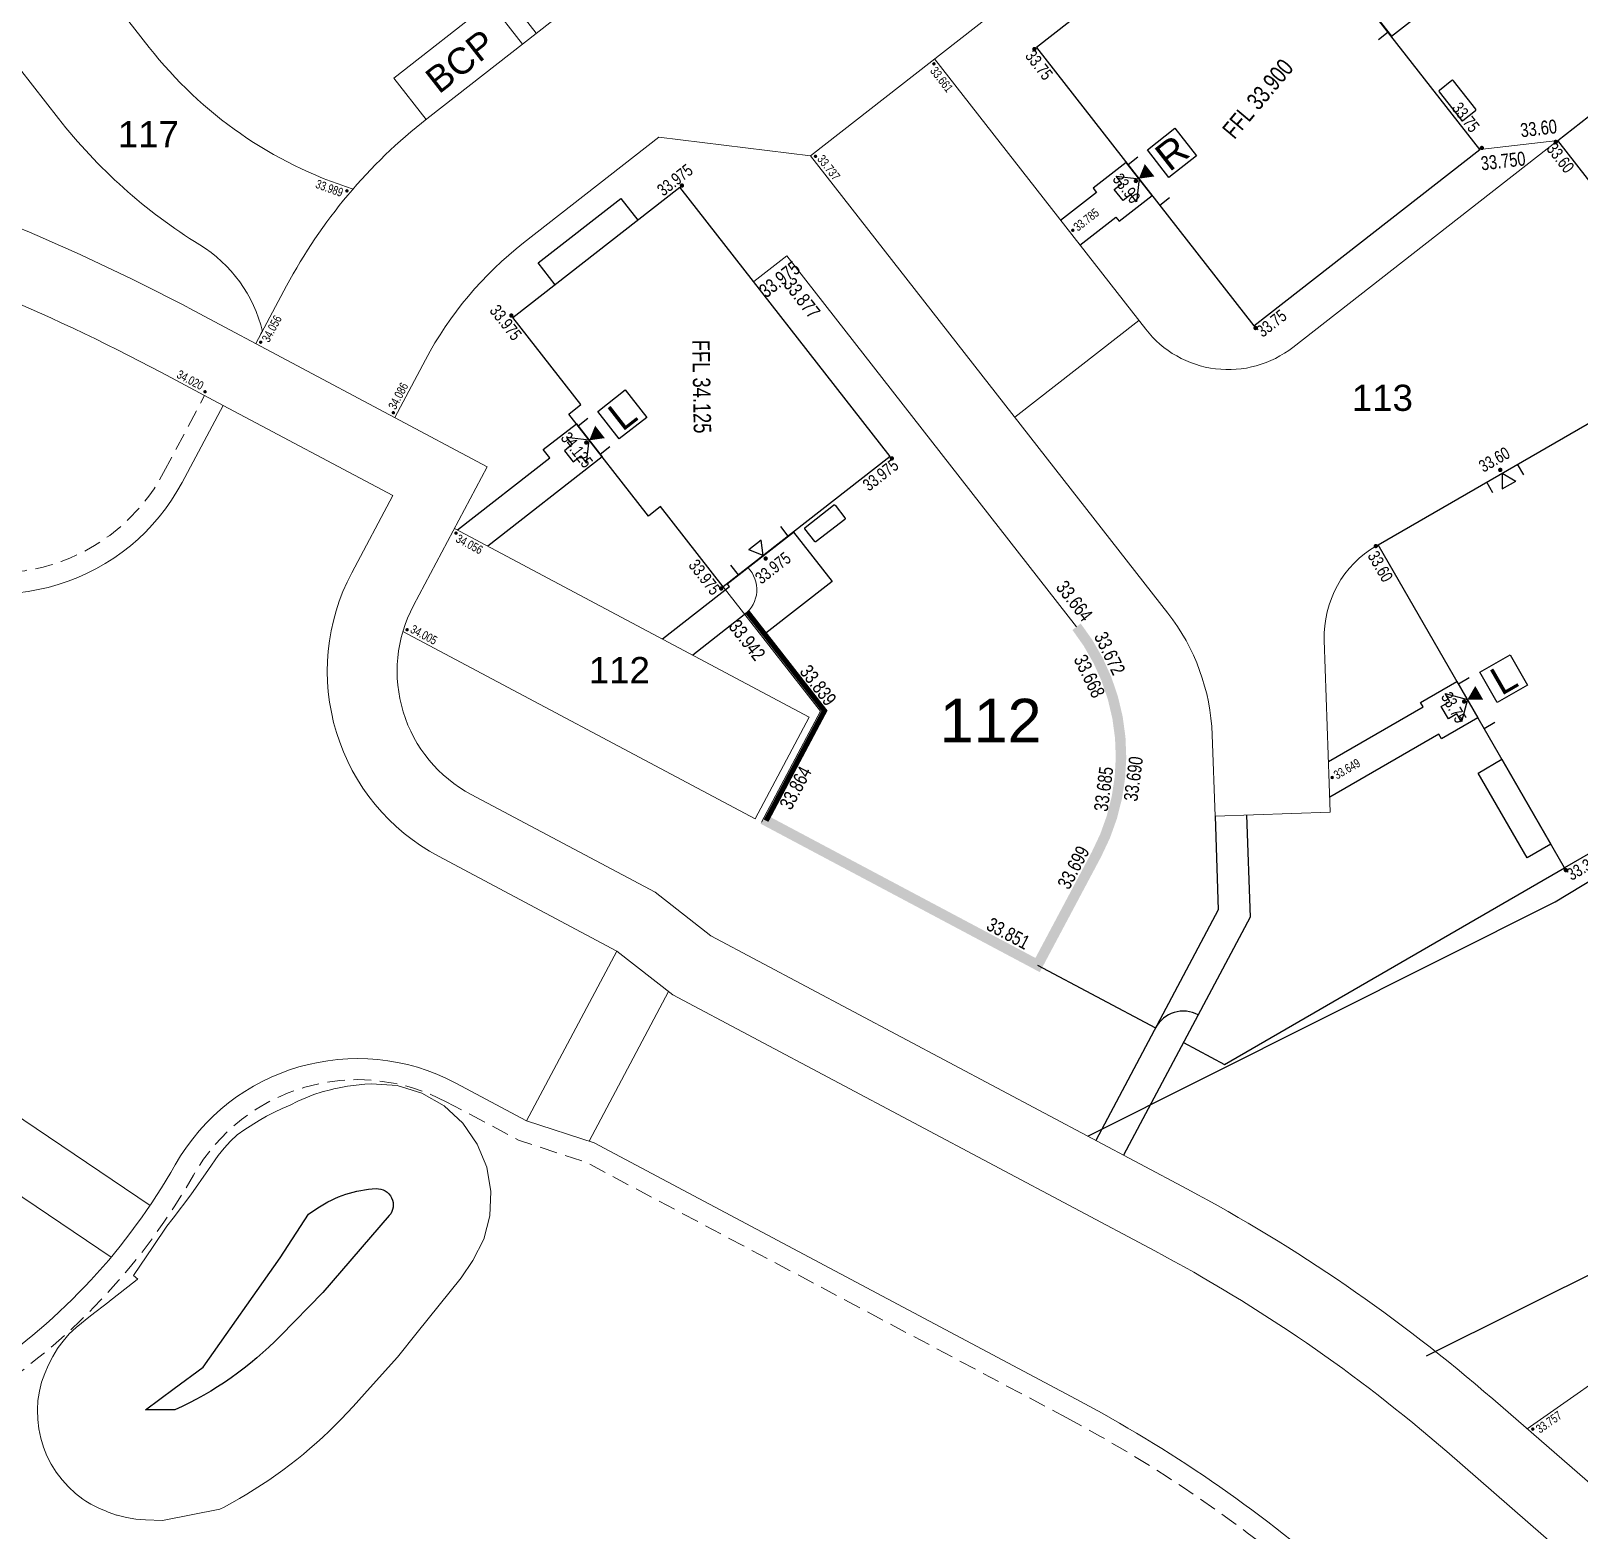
# Model space of a CAD drawing. Header units: metres. Extents: x 337936 to 338610, y 373199 to 374026.
# Drawn here: x 338038.3 to 338082.6, y 373836.73 to 373879.64 of the extents above; entities that cross this region are included whole.
import ezdxf

# ---------------------------------------------------------------- set-up
doc = ezdxf.new("R2010")
doc.units = ezdxf.units.M
doc.linetypes.add('DASHED', pattern=[0.75, 0.5, -0.25])
doc.layers.get('Defpoints').update_dxf_attribs({"color": 252})
for name, color, linetype in [('A-WH_HT-Access-Main', 252, 'Continuous'), ('A-WH_HT-Services-ASHP', 252, 'Continuous'), ('A-WH_HT-Wall-Structure', 252, 'Continuous'), ('DGL-Paths', 252, 'Continuous'), ('EARTHWORKS', 252, 'Continuous'), ('EXTERNAL_WORKS_BACK_OF_FOOTWAY_LEVELS', 7, 'Continuous'), ('HOUSE_EXTERNAL_LEVELS', 7, 'Continuous'), ('HOUSE_SLAB_LEVEL', 7, 'Continuous'), ('PLOT_BOUNDARY_ANNOTATION', 7, 'Continuous')]:
    doc.layers.add(name, color=color, linetype=linetype)
doc.layers.add('A-WH_HT-Wall-Door Openings', color=252, linetype='Continuous', plot=False)
for name, color, linetype, lineweight in [('Basin Adoption Boundary', 252, 'Continuous', 0), ('DGL_BT Gates', 252, 'Continuous', 9), ('DGL_BT-1.2m Metal Railings', 252, 'Continuous', 25), ('DGL_BT-Screen Fence', 252, 'FENCELINE2', 9), ('DGL_BT-Screen Pier Wall + Panels', 252, 'DASHED', 9), ('DGL_BT-Screen Wall', 252, 'Continuous', 9), ('DGL_DRIVE', 252, 'Continuous', 9), ('DGL_Footpath', 252, 'Continuous', 9), ('DGL_Plot Parking', 252, 'Continuous', 9), ('DGL_PlotNo', 252, 'Continuous', 9), ('DGL_ROAD_KERBLINE', 252, 'Continuous', 9), ('DGL_VERGE', 252, 'DASHED', 9)]:
    doc.layers.add(name, color=color, linetype=linetype, lineweight=lineweight)
doc.layers.add('HOUSE_DOORS', color=3, linetype='Continuous', true_color=0x00ff00)
doc.styles.add('AnnotativeArial', font='arial.ttf', dxfattribs={"height": 2})
doc.styles.add('ESTROAD', font='arial.ttf', dxfattribs={"width": 0.75})
doc.styles.get("Standard").update_dxf_attribs({"font": 'arial.ttf'})
doc.linetypes.add('FENCELINE2', pattern='A,6.35,-2.54,[132,ltypeshp.shx,S=2.54,R=0,X=-2.54,Y=0],-2.54,25.4', length=36.83)

msp = doc.modelspace()

# ---------------------------------------------------------------- hatches: boundary and pattern name
at = {"layer": 'EXTERNAL_WORKS_BACK_OF_FOOTWAY_LEVELS'}
h = msp.add_hatch(color=256, dxfattribs=at)
edge = h.paths.add_edge_path(flags=17)
edge.add_ellipse((338064.14, 373878.695), major_axis=(0.0354, 0.0354), ratio=1, start_angle=45, end_angle=225, ccw=False)
edge.add_ellipse((338064.14, 373878.695), major_axis=(0.0354, 0.0354), ratio=1, start_angle=225, end_angle=405, ccw=False)
h = msp.add_hatch(color=256, dxfattribs=at)
edge = h.paths.add_edge_path(flags=17)
edge.add_ellipse((338060.752, 373876.048), major_axis=(0.0354, 0.0354), ratio=1, start_angle=45, end_angle=225, ccw=False)
edge.add_ellipse((338060.752, 373876.048), major_axis=(0.0354, 0.0354), ratio=1, start_angle=225, end_angle=405, ccw=False)
h = msp.add_hatch(color=256, dxfattribs=at)
edge = h.paths.add_edge_path(flags=17)
edge.add_ellipse((338047.341, 373875.059), major_axis=(0.0354, 0.0354), ratio=1, start_angle=45, end_angle=225, ccw=False)
edge.add_ellipse((338047.341, 373875.059), major_axis=(0.0354, 0.0354), ratio=1, start_angle=225, end_angle=405, ccw=False)
h = msp.add_hatch(color=256, dxfattribs=at)
edge = h.paths.add_edge_path(flags=17)
edge.add_ellipse((338068.116, 373873.932), major_axis=(0.0354, 0.0354), ratio=1, start_angle=45, end_angle=225, ccw=False)
edge.add_ellipse((338068.116, 373873.932), major_axis=(0.0354, 0.0354), ratio=1, start_angle=225, end_angle=405, ccw=False)
h = msp.add_hatch(color=256, dxfattribs=at)
edge = h.paths.add_edge_path(flags=17)
edge.add_ellipse((338044.874, 373870.728), major_axis=(0.0354, 0.0354), ratio=1, start_angle=45, end_angle=225, ccw=False)
edge.add_ellipse((338044.874, 373870.728), major_axis=(0.0354, 0.0354), ratio=1, start_angle=225, end_angle=405, ccw=False)
h = msp.add_hatch(color=256, dxfattribs=at)
edge = h.paths.add_edge_path(flags=17)
edge.add_ellipse((338043.281, 373869.31), major_axis=(0.0354, 0.0354), ratio=1, start_angle=45, end_angle=225, ccw=False)
edge.add_ellipse((338043.281, 373869.31), major_axis=(0.0354, 0.0354), ratio=1, start_angle=225, end_angle=405, ccw=False)
h = msp.add_hatch(color=256, dxfattribs=at)
edge = h.paths.add_edge_path(flags=17)
edge.add_ellipse((338048.671, 373868.709), major_axis=(0.0354, 0.0354), ratio=1, start_angle=45, end_angle=225, ccw=False)
edge.add_ellipse((338048.671, 373868.709), major_axis=(0.0354, 0.0354), ratio=1, start_angle=225, end_angle=405, ccw=False)
h = msp.add_hatch(color=256, dxfattribs=at)
edge = h.paths.add_edge_path(flags=17)
edge.add_ellipse((338050.463, 373865.264), major_axis=(0.0354, 0.0354), ratio=1, start_angle=45, end_angle=225, ccw=False)
edge.add_ellipse((338050.463, 373865.264), major_axis=(0.0354, 0.0354), ratio=1, start_angle=225, end_angle=405, ccw=False)
h = msp.add_hatch(color=256, dxfattribs=at)
edge = h.paths.add_edge_path(flags=17)
edge.add_ellipse((338049.064, 373862.498), major_axis=(0.0354, 0.0354), ratio=1, start_angle=45, end_angle=225, ccw=False)
edge.add_ellipse((338049.064, 373862.498), major_axis=(0.0354, 0.0354), ratio=1, start_angle=225, end_angle=405, ccw=False)
h = msp.add_hatch(color=256, dxfattribs=at)
edge = h.paths.add_edge_path(flags=17)
edge.add_ellipse((338075.538, 373858.27), major_axis=(0.0354, 0.0354), ratio=1, start_angle=45, end_angle=225, ccw=False)
edge.add_ellipse((338075.538, 373858.27), major_axis=(0.0354, 0.0354), ratio=1, start_angle=225, end_angle=405, ccw=False)
h = msp.add_hatch(color=256, dxfattribs=at)
edge = h.paths.add_edge_path(flags=17)
edge.add_ellipse((338081.28, 373839.621), major_axis=(0.0354, 0.0354), ratio=1, start_angle=45, end_angle=225, ccw=False)
edge.add_ellipse((338081.28, 373839.621), major_axis=(0.0354, 0.0354), ratio=1, start_angle=225, end_angle=405, ccw=False)
at = {"layer": 'HOUSE_DOORS'}
for points in [[(338070.007, 373875.409), (338070.176, 373875.826), (338070.453, 373875.472)], [(338054.278, 373867.921), (338054.447, 373868.338), (338054.724, 373867.983)], [(338079.41, 373860.5), (338079.635, 373860.889), (338079.86, 373860.5)]]:
    msp.add_hatch(color=256, dxfattribs=at).paths.add_polyline_path(points, flags=17)
at = {"layer": 'HOUSE_EXTERNAL_LEVELS'}
h = msp.add_hatch(color=256, dxfattribs=at)
edge = h.paths.add_edge_path(flags=17)
edge.add_ellipse((338067.017, 373879.118), major_axis=(-0.0448, 0.0448), ratio=1, start_angle=-97, end_angle=83, ccw=False)
edge.add_ellipse((338067.017, 373879.118), major_axis=(-0.0448, 0.0448), ratio=1, start_angle=83, end_angle=263, ccw=False)
h = msp.add_hatch(color=256, dxfattribs=at)
edge = h.paths.add_edge_path(flags=17)
edge.add_ellipse((338081.938, 373876.459), major_axis=(-0.0448, 0.0448), ratio=1, start_angle=-97, end_angle=83, ccw=False)
edge.add_ellipse((338081.938, 373876.459), major_axis=(-0.0448, 0.0448), ratio=1, start_angle=83, end_angle=263, ccw=False)
h = msp.add_hatch(color=256, dxfattribs=at)
edge = h.paths.add_edge_path(flags=17)
edge.add_ellipse((338079.823, 373876.287), major_axis=(-0.0448, 0.0448), ratio=1, start_angle=83, end_angle=263, ccw=False)
edge.add_ellipse((338079.823, 373876.287), major_axis=(-0.0448, 0.0448), ratio=1, start_angle=-97, end_angle=83, ccw=False)
h = msp.add_hatch(color=256, dxfattribs=at)
edge = h.paths.add_edge_path(flags=17)
edge.add_ellipse((338056.931, 373875.21), major_axis=(0.0448, 0.0448), ratio=1, start_angle=83, end_angle=263, ccw=False)
edge.add_ellipse((338056.931, 373875.21), major_axis=(0.0448, 0.0448), ratio=1, start_angle=263, end_angle=443, ccw=False)
h = msp.add_hatch(color=256, dxfattribs=at)
edge = h.paths.add_edge_path(flags=17)
edge.add_ellipse((338069.922, 373875.342), major_axis=(0.0448, 0.0448), ratio=1, start_angle=263, end_angle=443, ccw=False)
edge.add_ellipse((338069.922, 373875.342), major_axis=(0.0448, 0.0448), ratio=1, start_angle=83, end_angle=263, ccw=False)
h = msp.add_hatch(color=256, dxfattribs=at)
edge = h.paths.add_edge_path(flags=17)
edge.add_ellipse((338052.049, 373871.489), major_axis=(-0.0448, 0.0448), ratio=1, start_angle=83, end_angle=263, ccw=False)
edge.add_ellipse((338052.049, 373871.489), major_axis=(-0.0448, 0.0448), ratio=1, start_angle=-97, end_angle=83, ccw=False)
h = msp.add_hatch(color=256, dxfattribs=at)
edge = h.paths.add_edge_path(flags=17)
edge.add_ellipse((338073.347, 373871.134), major_axis=(0.0448, 0.0448), ratio=1, start_angle=83, end_angle=263, ccw=False)
edge.add_ellipse((338073.347, 373871.134), major_axis=(0.0448, 0.0448), ratio=1, start_angle=263, end_angle=443, ccw=False)
h = msp.add_hatch(color=256, dxfattribs=at)
edge = h.paths.add_edge_path(flags=17)
edge.add_ellipse((338054.193, 373867.854), major_axis=(0.0448, 0.0448), ratio=1, start_angle=263, end_angle=443, ccw=False)
edge.add_ellipse((338054.193, 373867.854), major_axis=(0.0448, 0.0448), ratio=1, start_angle=83, end_angle=263, ccw=False)
h = msp.add_hatch(color=256, dxfattribs=at)
edge = h.paths.add_edge_path(flags=17)
edge.add_ellipse((338062.938, 373867.402), major_axis=(0.0448, 0.0448), ratio=1, start_angle=263, end_angle=443, ccw=False)
edge.add_ellipse((338062.938, 373867.402), major_axis=(0.0448, 0.0448), ratio=1, start_angle=83, end_angle=263, ccw=False)
h = msp.add_hatch(color=256, dxfattribs=at)
edge = h.paths.add_edge_path(flags=17)
edge.add_ellipse((338080.35, 373867.073), major_axis=(0.0448, 0.0448), ratio=1, start_angle=165, end_angle=345, ccw=False)
edge.add_ellipse((338080.35, 373867.073), major_axis=(0.0448, 0.0448), ratio=1, start_angle=-15, end_angle=165, ccw=False)
h = msp.add_hatch(color=256, dxfattribs=at)
edge = h.paths.add_edge_path(flags=17)
edge.add_ellipse((338076.789, 373864.892), major_axis=(0.0448, 0.0448), ratio=1, start_angle=-15, end_angle=165, ccw=False)
edge.add_ellipse((338076.789, 373864.892), major_axis=(0.0448, 0.0448), ratio=1, start_angle=165, end_angle=345, ccw=False)
h = msp.add_hatch(color=256, dxfattribs=at)
edge = h.paths.add_edge_path(flags=17)
edge.add_ellipse((338059.327, 373864.536), major_axis=(-0.0448, 0.0448), ratio=1, start_angle=-97, end_angle=83, ccw=False)
edge.add_ellipse((338059.327, 373864.536), major_axis=(-0.0448, 0.0448), ratio=1, start_angle=83, end_angle=263, ccw=False)
h = msp.add_hatch(color=256, dxfattribs=at)
edge = h.paths.add_edge_path(flags=17)
edge.add_ellipse((338058.055, 373863.681), major_axis=(-0.0448, 0.0448), ratio=1, start_angle=82.9882, end_angle=262.9882, ccw=False)
edge.add_ellipse((338058.055, 373863.681), major_axis=(-0.0448, 0.0448), ratio=1, start_angle=-97.0118, end_angle=82.9882, ccw=False)
h = msp.add_hatch(color=256, dxfattribs=at)
edge = h.paths.add_edge_path(flags=17)
edge.add_ellipse((338079.316, 373860.445), major_axis=(-0.0448, 0.0448), ratio=1, start_angle=165, end_angle=345, ccw=False)
edge.add_ellipse((338079.316, 373860.445), major_axis=(-0.0448, 0.0448), ratio=1, start_angle=-15, end_angle=165, ccw=False)
h = msp.add_hatch(color=256, dxfattribs=at)
edge = h.paths.add_edge_path(flags=17)
edge.add_ellipse((338082.228, 373855.618), major_axis=(-0.0448, 0.0448), ratio=1, start_angle=-15, end_angle=165, ccw=False)
edge.add_ellipse((338082.228, 373855.618), major_axis=(-0.0448, 0.0448), ratio=1, start_angle=165, end_angle=345, ccw=False)

# ---------------------------------------------------------------- linework, layer by layer
at = {"layer": 'A-WH_HT-Access-Main'}
for points in [[(338070.015, 373875.399), (338069.935, 373874.746), (338069.775, 373874.952), (338069.554, 373874.779), (338069.302, 373875.102), (338069.523, 373875.274), (338069.362, 373875.479), (338070.015, 373875.399)], [(338054.278, 373867.921), (338053.625, 373868.001), (338053.786, 373867.796), (338053.565, 373867.623), (338053.817, 373867.301), (338054.038, 373867.473), (338054.198, 373867.268), (338054.278, 373867.921)], [(338079.41, 373860.5), (338079.239, 373859.865), (338079.109, 373860.09), (338078.867, 373859.95), (338078.662, 373860.305), (338078.905, 373860.445), (338078.774, 373860.67), (338079.41, 373860.5)]]:
    msp.add_lwpolyline(points, dxfattribs=at)
at = {"layer": 'A-WH_HT-Services-ASHP'}
msp.add_lwpolyline([(338079.642, 373877.355, 0.414214), (338079.648, 373877.397), (338079.01, 373878.213, 0.414214), (338078.968, 373878.218), (338078.607, 373877.936, 0.414214), (338078.602, 373877.894), (338079.239, 373877.078, 0.414214), (338079.282, 373877.073)], format="xyb", close=True, dxfattribs=at)
at = {"layer": 'A-WH_HT-Services-ASHP', "elevation": 0}
msp.add_lwpolyline([(338060.45, 373865.386, -0.414214), (338060.455, 373865.428), (338061.27, 373866.065, -0.414214), (338061.312, 373866.06), (338061.594, 373865.699, -0.414214), (338061.589, 373865.657), (338060.774, 373865.02, -0.414214), (338060.731, 373865.025)], format="xyb", close=True, dxfattribs=at)
at = {"layer": 'A-WH_HT-Wall-Door Openings', "linetype": 'ByBlock'}
for p, q in [((338077.14, 373879.603), (338076.862, 373879.386)), ((338069.978, 373876.019), (338069.7, 373875.802)), ((338070.885, 373874.859), (338070.607, 373874.642)), ((338054.241, 373868.541), (338053.964, 373868.324)), ((338054.871, 373867.735), (338054.593, 373867.518)), ((338081.024, 373866.929), (338080.847, 373867.235)), ((338080.138, 373866.418), (338079.962, 373866.723)), ((338059.975, 373865.181), (338059.758, 373865.458)), ((338058.549, 373864.066), (338058.332, 373864.344)), ((338079.459, 373861.119), (338079.154, 373860.943)), ((338080.196, 373859.844), (338079.89, 373859.667))]:
    msp.add_line(p, q, dxfattribs=at)
at = {"layer": 'A-WH_HT-Wall-Structure', "linetype": 'ByBlock'}
msp.add_line((338062.893, 373867.46), (338056.873, 373875.165), dxfattribs=at)
at = {"layer": 'A-WH_HT-Wall-Structure', "lineweight": -3}
for p, q in [((338052.816, 373872.995), (338055.182, 373874.843)), ((338055.182, 373874.843), (338055.666, 373874.223)), ((338053.3, 373872.374), (338052.816, 373872.995))]:
    msp.add_line(p, q, dxfattribs=at)
at = {"layer": 'A-WH_HT-Wall-Structure'}
for points in [[(338067.074, 373879.163), (338073.302, 373871.192), (338079.766, 373876.242), (338073.538, 373884.213)], [(338084.443, 373869.311), (338089.782, 373860.064), (338082.191, 373855.682), (338076.853, 373864.928)], [(338081.116, 373855.97), (338079.715, 373858.397), (338080.396, 373858.791), (338081.798, 373856.364)]]:
    msp.add_lwpolyline(points, close=True, dxfattribs=at)
at = {"layer": 'A-WH_HT-Wall-Structure', "elevation": 0}
msp.add_lwpolyline([(338087.041, 373880.446), (338090.986, 373875.396), (338085.942, 373871.454), (338081.996, 373876.505)], close=True, dxfattribs=at)
at = {"layer": 'A-WH_HT-Wall-Structure', "lineweight": -3}
msp.add_lwpolyline([(338062.893, 373867.46), (338058.114, 373863.726), (338056.319, 373866.024), (338055.972, 373865.753), (338053.693, 373868.67), (338054.039, 373868.941), (338052.094, 373871.431), (338056.873, 373875.165)], dxfattribs=at)
at = {"layer": 'Basin Adoption Boundary', "flags": 128}
msp.add_lwpolyline([(338040.549, 373843.285), (338040.549, 373843.285), (338041.073, 373843.693), (338041.338, 373843.9), (338041.36, 373843.917), (338041.239, 373844.016), (338041.799, 373844.844), (338042.193, 373845.426), (338042.373, 373845.663), (338042.878, 373846.328), (338043.384, 373847.054), (338043.662, 373847.452), (338043.826, 373847.665), (338044.008, 373847.862), (338044.206, 373848.04), (338044.419, 373848.199), (338044.83, 373848.453), (338045.046, 373848.578), (338045.266, 373848.693), (338045.49, 373848.799), (338045.718, 373848.896), (338045.94, 373849.006), (338046.167, 373849.107), (338046.398, 373849.197), (338046.635, 373849.272), (338046.875, 373849.336), (338046.969, 373849.357), (338047.117, 373849.391), (338047.362, 373849.435), (338047.608, 373849.469), (338047.856, 373849.493), (338048.045, 373849.504), (338048.045, 373849.504), (338048.784, 373849.451), (338049.49, 373849.235), (338050.127, 373848.869), (338050.663, 373848.375), (338051.074, 373847.78), (338051.343, 373847.118), (338051.463, 373846.421), (338051.432, 373845.723), (338051.257, 373845.055), (338050.945, 373844.447), (338050.611, 373843.95), (338049.984, 373843.17), (338049.358, 373842.389), (338048.788, 373841.68), (338048.008, 373840.809), (338047.519, 373840.266), (338047.353, 373840.085), (338047.183, 373839.907), (338047.01, 373839.733), (338046.834, 373839.561), (338046.655, 373839.392), (338046.472, 373839.226), (338046.286, 373839.064), (338046.097, 373838.905), (338045.905, 373838.75), (338045.71, 373838.597), (338045.512, 373838.449), (338045.311, 373838.304), (338045.107, 373838.162), (338044.9, 373838.024), (338044.691, 373837.89), (338044.479, 373837.76), (338044.265, 373837.633), (338044.048, 373837.51), (338043.828, 373837.392), (338043.706, 373837.328), (338042.068, 373837.009), (338042.068, 373837.009), (338041.574, 373837.025), (338041.444, 373837.035), (338041.301, 373837.045), (338041.031, 373837.09), (338040.767, 373837.157), (338040.752, 373837.162), (338040.511, 373837.246), (338040.434, 373837.28), (338040.26, 373837.35), (338040.018, 373837.473), (338039.875, 373837.563), (338039.788, 373837.618), (338039.573, 373837.783), (338039.373, 373837.967), (338039.19, 373838.168), (338039.026, 373838.385), (338038.882, 373838.614), (338038.759, 373838.856), (338038.658, 373839.107), (338038.58, 373839.366), (338038.524, 373839.631), (338038.493, 373839.899), (338038.485, 373840.169), (338038.501, 373840.438), (338038.517, 373840.546), (338038.542, 373840.704), (338038.606, 373840.964), (338038.693, 373841.217), (338038.802, 373841.461), (338038.804, 373841.463), (338038.922, 373841.7), (338039.062, 373841.928), (338039.083, 373841.957), (338039.221, 373842.143), (338039.398, 373842.345), (338039.592, 373842.531), (338040.008, 373842.863), (338040.526, 373843.267), (338040.549, 373843.285)], dxfattribs=at)
at = {"layer": 'Defpoints', "ltscale": 0.05}
for points in [[(338068.551, 373848.002), (338081.917, 373854.713), (338093.824, 373861.916), (338105.336, 373867.022)], [(338110.785, 373859.34), (338097.505, 373852.325), (338086.174, 373845.67), (338078.234, 373841.712)]]:
    msp.add_lwpolyline(points, dxfattribs=at)
at = {"layer": 'DGL-Paths'}
for points in [[(338073.617, 373884.275), (338075.466, 373881.907), (338075.387, 373881.846), (338077.234, 373879.482), (338078.653, 373880.59), (338076.806, 373882.954), (338076.175, 373882.462), (338074.326, 373884.829)], [(338068.322, 373873.505), (338069.346, 373874.306), (338069.439, 373874.188), (338070.384, 373874.926), (338069.646, 373875.872), (338068.7, 373875.133), (338068.792, 373875.015), (338067.768, 373874.215)]]:
    msp.add_lwpolyline(points, dxfattribs=at)
at = {"layer": 'DGL-Paths', "flags": 128}
for points in [[(338050.507, 373865.355), (338053.148, 373867.418), (338052.963, 373867.655), (338053.909, 373868.393), (338054.648, 373867.448), (338051.377, 373864.892)], [(338056.37, 373862.237), (338058.29, 373863.737), (338058.228, 373863.815), (338060.119, 373865.293), (338061.227, 373863.875), (338059.336, 373862.397), (338058.844, 373863.027), (338057.24, 373861.774)]]:
    msp.add_lwpolyline(points, dxfattribs=at)
at = {"layer": 'DGL-Paths', "ltscale": 5}
for points in [[(338075.434, 373858.724), (338078.146, 373860.289), (338078.071, 373860.419), (338079.11, 373861.019), (338079.71, 373859.98), (338078.671, 373859.38), (338078.596, 373859.51), (338075.47, 373857.705)], [(338072.187, 373857.162), (338072.28, 373854.484), (338068.772, 373847.885)], [(338073.086, 373857.193), (338073.188, 373854.274), (338069.566, 373847.462)]]:
    msp.add_lwpolyline(points, dxfattribs=at)
at = {"layer": 'DGL_BT Gates'}
msp.add_arc((338058.175, 373863.647), 0.9, 308, 44.3794, dxfattribs=at)
at = {"layer": 'DGL_BT-1.2m Metal Railings', "ltscale": 0.075}
for points in [[(338071.28, 373850.685), (338072.455, 373850.06), (338082.191, 373855.682)], [(338067.109, 373852.903), (338070.485, 373851.108)]]:
    msp.add_lwpolyline(points, dxfattribs=at)
msp.add_arc((338071.28, 373850.685), 0.9, 62, 152, dxfattribs=at)
at = {"layer": 'DGL_BT-Screen Fence', "ltscale": 0.03}
for points in [[(338079.766, 373876.242), (338081.996, 373876.505)], [(338068.225, 373862.584), (338059.931, 373873.201), (338058.985, 373872.462)], [(338058.114, 373863.726), (338060.892, 373860.17), (338059.203, 373856.993)]]:
    msp.add_lwpolyline(points, dxfattribs=at)
at = {"layer": 'DGL_BT-Screen Pier Wall + Panels', "ltscale": 0.5, "const_width": 0.15, "flags": 128}
msp.add_lwpolyline([(338058.805, 373863.004), (338061.011, 373860.18), (338059.339, 373857.034)], dxfattribs=at)
at = {"layer": 'DGL_BT-Screen Wall', "const_width": 0.3}
msp.add_lwpolyline([(338059.25, 373857.081), (338067.109, 373852.903), (338068.795, 373856.073, 0.296213), (338068.225, 373862.584)], format="xyb", dxfattribs=at)
at = {"layer": 'DGL_DRIVE'}
for points in [[(338044.739, 373870.687), (338045.618, 373872.34, -0.105104), (338049.628, 373877.119), (338063.189, 373887.714), (338067.863, 373881.731), (338060.612, 373876.065), (338056.271, 373876.598), (338052.398, 373873.572, 0.105104), (338049.592, 373870.228), (338048.712, 373868.574)], [(338044.926, 373871.038, 0.198938), (338043.13, 373873.518, -0.089314), (338039.087, 373877.132), (338035.355, 373881.908), (338037.956, 373883.94), (338041.687, 373879.164, 0.15131), (338047.518, 373875.112)], [(338064.158, 373878.836), (338070.203, 373871.098, 0.414214), (338074.414, 373870.581), (338081.996, 373876.505)], [(338076.853, 373864.928), (338076.811, 373864.904, 0.277325), (338075.313, 373862.202), (338075.485, 373857.277), (338072.187, 373857.162), (338072.105, 373859.493, 0.158384), (338070.837, 373862.977), (338060.612, 373876.065)], [(338044.841, 373870.878, 0.032667), (338044.921, 373871.057, 0.032667)]]:
    msp.add_lwpolyline(points, format="xyb", dxfattribs=at)
for points in [[(338052.763, 373879.569), (338049.808, 373883.351), (338053.591, 373886.306), (338056.546, 373882.524)], [(338052.369, 373879.261), (338051.446, 373880.443), (338048.688, 373878.288), (338049.611, 373877.106)], [(338070.006, 373871.349), (338066.46, 373868.579)], [(338048.944, 373862.448), (338059.027, 373857.087), (338060.576, 373860.001), (338050.422, 373865.4)], [(338081.118, 373839.629), (338090.76, 373846.381), (338091.334, 373845.562)]]:
    msp.add_lwpolyline(points, dxfattribs=at)
at = {"layer": 'DGL_Footpath', "flags": 128}
for points in [[(338042.973, 373871.626), (338051.361, 373867.166), (338049.248, 373863.192, 0.414214), (338050.902, 373857.783)], [(338071.401, 373846.487, -0.056785), (338080.134, 373840.485), (338109.636, 373814.839, -0.176327), (338120.182, 373795.814), (338123.986, 373771.795), (338115.295, 373770.419), (338114.591, 373774.863, 0.414214), (338110.014, 373778.188), (338093.817, 373775.623), (338092.753, 373782.339), (338094.729, 373782.652)]]:
    msp.add_lwpolyline(points, format="xyb", dxfattribs=at)
for points in [[(338043.8, 373868.921), (338042.034, 373869.86)], [(338057.762, 373853.739), (338056.161, 373854.987), (338050.902, 373857.783)], [(338071.401, 373846.487), (338057.762, 373853.739)]]:
    msp.add_lwpolyline(points, dxfattribs=at)
at = {"layer": 'DGL_Footpath'}
for radius, end in [(60, 86.52244), (58, 84.29447)]:
    msp.add_arc((338014.805, 373818.649), radius, 62, end, dxfattribs=at)
at = {"layer": 'DGL_ROAD_KERBLINE'}
for p, q in [((338055.068, 373853.302), (338049.963, 373856.017)), ((338052.486, 373848.446), (338055.068, 373853.302)), ((338054.272, 373847.863), (338056.55, 373852.148)), ((338050.464, 373849.522), (338052.486, 373848.446)), ((338037.149, 373849.098), (338041.709, 373846.024)), ((338035.998, 373847.642), (338040.595, 373844.544)), ((338108.324, 373813.329), (338078.822, 373838.976))]:
    msp.add_line(p, q, dxfattribs=at)
msp.add_lwpolyline([(338034.512, 373864.232, 0.414214), (338042.626, 373866.713), (338043.8, 373868.921), (338048.656, 373866.339), (338047.483, 373864.131, 0.414214), (338049.963, 373856.017)], format="xyb", dxfattribs=at)
msp.add_lwpolyline([(338055.068, 373853.302), (338056.67, 373852.054)], dxfattribs=at)
at = {"layer": 'DGL_ROAD_KERBLINE', "elevation": 0, "flags": 128}
for points in [[(338070.463, 373844.721), (338056.67, 373852.054)], [(338054.417, 373847.816), (338068.209, 373840.483)]]:
    msp.add_lwpolyline(points, dxfattribs=at)
at = {"layer": 'DGL_ROAD_KERBLINE', "flags": 128}
for points in [[(338050.464, 373849.522, 0.406207), (338042.428, 373847.185, -0.115833), (338036.916, 373841.229), (338024.547, 373832.886)], [(338109.701, 373780.164), (338097.651, 373778.255), (338095.479, 373777.911), (338094.729, 373782.652), (338096.901, 373782.996), (338108.95, 373784.905, 0.414214), (338113.938, 373791.769), (338113.466, 373794.75, 0.176327), (338105.175, 373809.707), (338075.673, 373835.353, 0.056785), (338068.209, 373840.483)]]:
    msp.add_lwpolyline(points, format="xyb", dxfattribs=at)
msp.add_lwpolyline([(338054.417, 373847.816), (338054.417, 373847.816), (338052.486, 373848.446)], dxfattribs=at)
at = {"layer": 'DGL_ROAD_KERBLINE'}
msp.add_arc((338049.43, 373805.165), 44.8, 49, 62.0002, dxfattribs=at)
at = {"layer": 'DGL_VERGE'}
msp.add_lwpolyline([(338034.793, 373864.762, 0.414214), (338042.097, 373866.995), (338043.27, 373869.202)], format="xyb", dxfattribs=at)
at = {"layer": 'DGL_VERGE', "flags": 128}
for points in [[(338050.182, 373848.992, 0.406207), (338042.95, 373846.889, -0.115833), (338037.252, 373840.732), (338033.781, 373838.391)], [(338067.927, 373839.953, -0.056785), (338075.279, 373834.9), (338104.781, 373809.254, -0.176327), (338112.873, 373794.656), (338113.345, 373791.676, -0.414214), (338108.857, 373785.497), (338092.658, 373782.932), (338092.752, 373782.339)]]:
    msp.add_lwpolyline(points, format="xyb", dxfattribs=at)
at = {"layer": 'DGL_VERGE', "elevation": 0, "flags": 128}
msp.add_lwpolyline([(338050.182, 373848.992), (338052.251, 373847.892), (338054.181, 373847.262), (338067.927, 373839.953)], dxfattribs=at)
at = {"layer": 'EARTHWORKS', "flags": 128}
msp.add_lwpolyline([(338042.401, 373840.781), (338043.228, 373841.392), (338045.436, 373844.528), (338046.245, 373845.774), (338046.512, 373845.953, -0.137586), (338048.18, 373846.503), (338048.18, 373846.503, -0.658603), (338048.554, 373845.731), (338046.65, 373843.532), (338045.442, 373842.294, -0.093008), (338042.415, 373840.169), (338042.415, 373840.169), (338041.574, 373840.169), (338042.401, 373840.781)], format="xyb", dxfattribs=at)
at = {"layer": 'HOUSE_DOORS'}
for p, q in [((338080.405, 373866.979), (338080.794, 373866.754)), ((338080.405, 373866.979), (338080.405, 373866.529)), ((338080.405, 373866.529), (338080.794, 373866.754)), ((338059.197, 373865.067), (338058.843, 373864.79)), ((338059.26, 373864.621), (338059.197, 373865.067)), ((338059.26, 373864.621), (338058.843, 373864.79))]:
    msp.add_line(p, q, dxfattribs=at)
at = {"layer": 'HOUSE_EXTERNAL_LEVELS', "color": 0, "flags": 128}
for points in [[(338070.251, 373876.234), (338071.039, 373876.85), (338071.655, 373876.062), (338070.867, 373875.446), (338070.251, 373876.234)], [(338054.522, 373868.746), (338055.31, 373869.362), (338055.926, 373868.573), (338055.138, 373867.958), (338054.522, 373868.746)], [(338079.766, 373861.283), (338080.632, 373861.783), (338081.132, 373860.917), (338080.266, 373860.417), (338079.766, 373861.283)]]:
    msp.add_lwpolyline(points, dxfattribs=at)

# ---------------------------------------------------------------- texts
at = {"layer": 'DGL_Plot Parking', "insert": (338050.596, 373878.766), "char_height": 0.75, "attachment_point": 5, "rotation": 38, "style": 'AnnotativeArial'}
msp.add_mtext('BCP', dxfattribs=at)
at = {"layer": 'DGL_Plot Parking', "char_height": 0.75, "attachment_point": 5, "style": 'AnnotativeArial'}
for s, insert in [('117', (338041.662, 373876.68)), ('113', (338076.976, 373869.132)), ('112', (338055.14, 373861.343))]:
    msp.add_mtext(s, dxfattribs=dict(at, insert=insert))
at = {"layer": 'DGL_PlotNo', "insert": (338065.766, 373859.898), "char_height": 1.25, "width": 2.66537, "attachment_point": 5, "style": 'AnnotativeArial'}
msp.add_mtext('112', dxfattribs=at)
at = {"layer": 'EXTERNAL_WORKS_BACK_OF_FOOTWAY_LEVELS', "linetype": 'Continuous', "style": 'ESTROAD', "width": 0.75}
for s, rotation, p in [('33.661', 308, (338064.019, 373878.488)), ('33.737', 308, (338060.788, 373875.963)), ('33.989', 339.9866, (338046.423, 373875.156)), ('33.785', 38, (338068.262, 373873.889)), ('34.056', 62, (338045.113, 373870.702)), ('34.020', 332, (338042.448, 373869.726)), ('34.086', 62, (338048.733, 373868.777)), ('34.056', 332, (338050.437, 373865.025)), ('34.005', 332, (338049.133, 373862.434)), ('33.649', 30, (338075.677, 373858.208)), ('33.757', 35, (338081.484, 373839.491))]:
    msp.add_text(s, height=0.25, rotation=rotation, dxfattribs=at).set_placement(p)
at = {"layer": 'HOUSE_DOORS', "color": 100, "linetype": 'Continuous', "style": 'ESTROAD', "width": 0.75}
for s, rotation, p in [('33.90', 308, (338069.235, 373875.386)), ('34.125', 308, (338053.442, 373867.98)), ('33.60', 30, (338079.869, 373866.99)), ('33.975', 38, (338059.201, 373863.785)), ('33.75', 300, (338078.641, 373860.586))]:
    msp.add_text(s, height=0.35, rotation=rotation, dxfattribs=at).set_placement(p)
at = {"layer": 'HOUSE_EXTERNAL_LEVELS', "color": 0, "linetype": 'Continuous', "style": 'ESTROAD', "width": 0.75}
for s, rotation, p in [('33.75', 308, (338066.732, 373878.915)), ('33.75', 308, (338078.944, 373877.419)), ('33.60', 308, (338081.653, 373876.256)), ('33.975', 38, (338056.395, 373874.89)), ('33.975', 308, (338051.406, 373871.625)), ('33.75', 38, (338073.55, 373870.85)), ('33.975', 38, (338062.281, 373866.446)), ('33.975', 307.9882, (338057.099, 373864.338)), ('33.60', 300, (338076.539, 373864.621)), ('33.30', 30, (338082.389, 373855.308))]:
    msp.add_text(s, height=0.35, rotation=rotation, dxfattribs=at).set_placement(p)
at = {"layer": 'HOUSE_EXTERNAL_LEVELS', "color": 0, "char_height": 0.8, "width": 0.8, "attachment_point": 5, "line_spacing_factor": 0.888}
for s, insert, rotation in [('\\W1.00;R', (338070.953, 373876.148), 38), ('\\W1.00;L', (338055.224, 373868.66), 38), ('\\W1.00;L', (338080.449, 373861.1), 30)]:
    msp.add_mtext(s, dxfattribs=dict(at, insert=insert, rotation=rotation))
at = {"layer": 'HOUSE_SLAB_LEVEL', "color": 1, "linetype": 'Continuous', "true_color": 0xff0000, "style": 'ESTROAD', "width": 0.75}
for s, rotation, p in [('FFL 33.900', 50, (338072.742, 373876.511)), ('FFL 34.125', 271, (338057.223, 373870.792))]:
    msp.add_text(s, height=0.5, rotation=rotation, dxfattribs=at).set_placement(p)
at = {"layer": 'PLOT_BOUNDARY_ANNOTATION', "linetype": 'Continuous', "style": 'ESTROAD', "width": 0.75}
for s, rotation, p in [('33.60', 6.7079, (338080.95, 373876.59)), ('33.750', 6.7079, (338079.818, 373875.643)), ('33.975', 38, (338059.342, 373871.977)), ('33.877', 308, (338059.815, 373872.372)), ('33.664', 308, (338067.612, 373863.706)), ('33.942', 308, (338058.245, 373862.582)), ('33.672', 296.0525, (338068.713, 373862.312)), ('33.668', 296.0525, (338068.132, 373861.658)), ('33.839', 308, (338060.278, 373861.293)), ('33.690', 82.625, (338069.965, 373857.571)), ('33.864', 62, (338060.055, 373857.313)), ('33.685', 82.625, (338069.114, 373857.279)), ('33.699', 62, (338068.009, 373855.036)), ('33.851', 332, (338065.613, 373853.933))]:
    msp.add_text(s, height=0.4, rotation=rotation, dxfattribs=at).set_placement(p)

doc.saveas('drawing.dxf')
